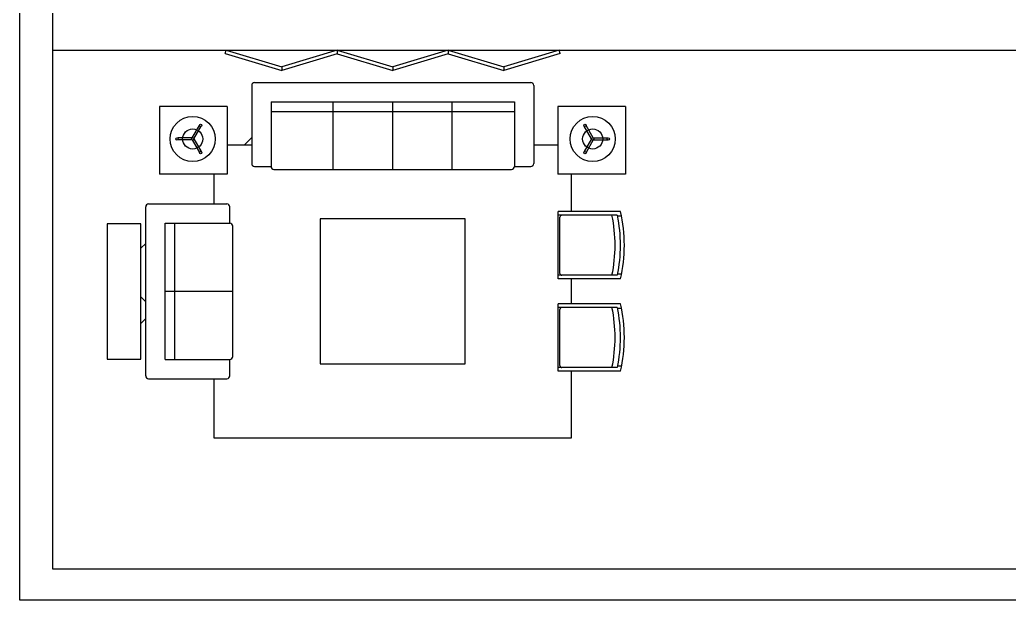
# Model space of a CAD drawing. Header units: inches. Extents: x 4.8 to 47.3, y 10 to 34.8.
# Drawn here: x 26.29 to 36.54, y 10.03 to 16.05 of the extents above; entities that cross this region are included whole.
import ezdxf

# ---------------------------------------------------------------- set-up
doc = ezdxf.new("R2010")
doc.units = ezdxf.units.IN
doc.header["$MEASUREMENT"] = 0
for name, color, linetype in [('02', 2, 'Continuous'), ('1', 1, 'Continuous'), ('4', 4, 'Continuous'), ('kadrbm', 4, 'Continuous')]:
    doc.layers.add(name, color=color, linetype=linetype)

# ---------------------------------------------------------------- blocks, each defined once
blk = doc.blocks.new('kadrbm')
at = {"layer": 'kadrbm', "color": 4}
blk.add_lwpolyline([(0, 0), (0, 24.797), (21, 24.797), (21, 0), (0, 0)], close=True, dxfattribs=at)
blk.add_lwpolyline([(20.663, 0.326), (20.663, 24.46), (0.337, 24.46), (0.337, 0.326), (20.663, 0.326)], dxfattribs=at)

msp = doc.modelspace()

# ---------------------------------------------------------------- linework, layer by layer
at = {"layer": '02'}
for p, q in [((28.419, 15.696), (28.429, 15.73)), ((28.419, 15.696), (29.004, 15.521)), ((28.429, 15.73), (29.004, 15.557)), ((29.578, 15.73), (29.004, 15.557)), ((29.578, 15.693), (29.004, 15.521)), ((29.578, 15.73), (29.578, 15.693)), ((29.578, 15.73), (30.153, 15.557)), ((29.578, 15.693), (30.153, 15.521)), ((30.728, 15.73), (30.153, 15.557)), ((30.728, 15.693), (30.153, 15.521)), ((30.728, 15.73), (31.303, 15.557)), ((30.728, 15.73), (30.728, 15.693)), ((30.728, 15.693), (31.303, 15.521)), ((31.877, 15.73), (31.303, 15.557)), ((31.887, 15.696), (31.303, 15.521)), ((31.887, 15.696), (31.877, 15.73)), ((29.004, 15.557), (29.004, 15.521)), ((30.153, 15.557), (30.153, 15.521)), ((31.303, 15.557), (31.303, 15.521)), ((28.723, 15.396), (31.583, 15.396)), ((28.693, 15.366), (28.693, 14.556)), ((31.613, 15.366), (31.613, 14.556)), ((28.893, 15.196), (28.893, 14.526)), ((28.893, 15.196), (31.413, 15.196)), ((29.538, 14.496), (29.538, 15.196)), ((30.153, 14.496), (30.153, 15.196)), ((30.768, 14.496), (30.768, 15.196)), ((31.413, 15.196), (31.413, 14.526)), ((28.44, 15.148), (27.74, 15.148)), ((27.74, 15.148), (27.74, 14.448)), ((28.44, 15.148), (28.44, 14.448)), ((28.893, 15.096), (31.413, 15.096)), ((32.563, 15.148), (31.863, 15.148)), ((31.863, 15.148), (31.863, 14.448)), ((32.563, 15.148), (32.563, 14.448)), ((28.693, 14.826), (28.616, 14.748)), ((28.44, 14.448), (27.74, 14.448)), ((28.723, 14.526), (28.893, 14.526)), ((28.923, 14.496), (31.383, 14.496)), ((31.413, 14.526), (31.583, 14.526)), ((32.563, 14.448), (31.863, 14.448)), ((27.596, 12.358), (27.596, 14.108)), ((27.626, 14.138), (28.436, 14.138)), ((28.466, 13.938), (28.466, 14.108)), ((32.512, 14.059), (31.866, 14.059)), ((31.866, 13.361), (31.866, 14.059)), ((27.796, 12.528), (27.796, 13.938)), ((27.796, 13.938), (28.466, 13.938)), ((27.896, 12.528), (27.896, 13.938)), ((32.479, 14.021), (31.866, 14.021)), ((32.522, 14.011), (32.482, 14.011)), ((28.496, 12.558), (28.496, 13.908)), ((27.596, 13.729), (27.546, 13.679)), ((32.479, 13.399), (31.866, 13.399)), ((32.512, 13.361), (31.866, 13.361)), ((32.523, 13.411), (32.482, 13.411)), ((28.496, 13.233), (27.796, 13.233)), ((27.546, 13.175), (27.596, 13.125)), ((31.866, 12.406), (31.866, 13.104)), ((32.512, 13.104), (31.866, 13.104)), ((32.479, 13.066), (31.866, 13.066)), ((32.522, 13.056), (32.482, 13.056)), ((27.596, 12.951), (27.546, 12.901)), ((27.796, 12.528), (28.466, 12.528)), ((28.466, 12.358), (28.466, 12.528)), ((32.479, 12.444), (31.866, 12.444)), ((32.512, 12.406), (31.866, 12.406)), ((32.523, 12.457), (32.482, 12.457)), ((27.626, 12.328), (28.436, 12.328))]:
    msp.add_line(p, q, dxfattribs=at)
for points in [[(28.693, 14.748), (28.44, 14.748)], [(31.866, 14.748), (31.613, 14.748)], [(28.301, 14.448), (28.301, 14.138)], [(32.006, 14.059), (32.006, 14.448)], [(32.006, 13.104), (32.006, 13.361)], [(28.301, 12.328), (28.301, 11.717), (32.006, 11.717), (32.006, 12.406)]]:
    msp.add_lwpolyline(points, dxfattribs=at)
for points in [[(29.403, 13.983), (29.403, 12.483), (30.903, 12.483), (30.903, 13.983)], [(27.196, 13.931), (27.196, 12.531), (27.546, 12.531), (27.546, 13.931)]]:
    msp.add_lwpolyline(points, close=True, dxfattribs=at)
msp.add_lwpolyline([(32.512, 12.406, 0.11458), (32.512, 13.104)], format="xyb", dxfattribs=at)
for centre, radius in [((28.082, 14.811), 0.234), ((32.224, 14.811), 0.234), ((28.082, 14.811), 0.104), ((32.224, 14.811), 0.104)]:
    msp.add_circle(centre, radius, dxfattribs=at)
for centre, radius, start, end in [((28.723, 15.366), 0.03, 90, 180), ((31.583, 15.366), 0.03, 0, 90), ((28.723, 14.556), 0.03, 180, 270), ((31.583, 14.556), 0.03, 270, 0), ((28.923, 14.526), 0.03, 180, 270), ((31.383, 14.526), 0.03, 270, 0), ((27.626, 14.108), 0.03, 90, 180), ((28.436, 14.108), 0.03, 0, 90), ((31.009, 13.71), 1.543, 346.9271, 13.0729), ((28.466, 13.908), 0.03, 0, 90), ((31.009, 13.71), 1.503, 348.0651, 11.9349), ((31.009, 12.755), 1.503, 348.0651, 11.9349), ((28.466, 12.558), 0.03, 270, 0), ((27.626, 12.358), 0.03, 180, 270), ((28.436, 12.358), 0.03, 270, 0)]:
    msp.add_arc(centre, radius, start, end, dxfattribs=at)
at = {"layer": '1'}
for p, q in [((28.076, 14.822), (28.152, 14.952)), ((28.094, 14.811), (28.17, 14.942)), ((32.212, 14.811), (32.137, 14.942)), ((32.23, 14.822), (32.155, 14.952)), ((28.076, 14.822), (27.926, 14.822)), ((28.076, 14.801), (27.926, 14.801)), ((28.076, 14.801), (28.152, 14.67)), ((28.094, 14.811), (28.17, 14.681)), ((32.212, 14.811), (32.137, 14.681)), ((32.23, 14.801), (32.155, 14.67)), ((32.23, 14.822), (32.381, 14.822)), ((32.23, 14.801), (32.381, 14.801)), ((31.884, 13.419), (31.884, 14.001)), ((31.884, 12.464), (31.884, 13.046))]:
    msp.add_line(p, q, dxfattribs=at)
for centre in [(28.164, 14.952), (32.143, 14.952), (27.92, 14.811), (28.082, 14.811), (32.224, 14.811), (32.387, 14.811), (28.164, 14.67), (32.143, 14.67)]:
    msp.add_circle(centre, 0.012, dxfattribs=at)
for centre, radius, start, end in [((31.904, 14.001), 0.02, 90, 180), ((30.953, 13.71), 1.503, 348.0651, 11.9349), ((31.904, 13.419), 0.02, 180, 270), ((31.904, 13.046), 0.02, 90, 180), ((30.953, 12.755), 1.503, 348.0651, 11.9349), ((31.904, 12.464), 0.02, 180, 270)]:
    msp.add_arc(centre, radius, start, end, dxfattribs=at)
at = {"layer": '4'}
msp.add_line((26.629, 15.73), (46.955, 15.73), dxfattribs=at)

# ---------------------------------------------------------------- block references
at = {"layer": 'kadrbm'}
msp.add_blockref('kadrbm', (26.292, 10.035), dxfattribs=at)

doc.saveas('drawing.dxf')
